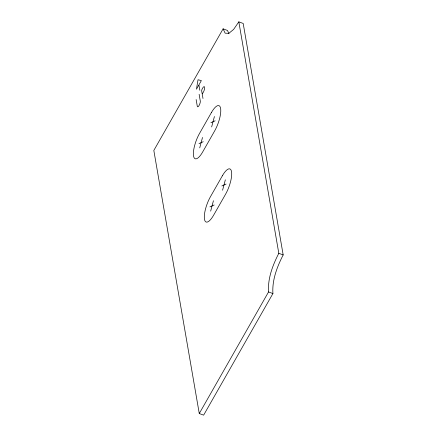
<?xml version="1.0" encoding="UTF-8"?>
<svg xmlns="http://www.w3.org/2000/svg" width="437" height="437" viewBox="0 0 437 437"><rect width="100%" height="100%" fill="white"/><g stroke="black" fill="none" stroke-linecap="round" stroke-linejoin="round"><path stroke-width="0.66" d="M199.736 147.864L202.5 137.464M211.65 126.949L214.414 116.548M210.667 211.131L213.431 200.73M222.58 190.221L225.345 179.82M238.826 21.85L278.806 253.313C272.715 265.204 267.641 278.358 268.542 291.943L199.267 413.539L203.637 415.15L272.912 293.555C272.011 279.97 277.085 266.816 283.176 254.924L243.196 23.461L238.826 21.85L233.648 29.377L228.835 33.349L225.131 33.163L223.099 28.847L153.824 150.443L199.267 413.539M198.737 85.22L196.453 89.224L198.016 79.747L201.359 80.61L198.906 84.92L199.835 90.29M202.407 93.818L203.303 92.251A3.78 1.169 -69.8 0 0 204.62 87.285A3.78 1.169 -69.8 0 0 202.599 88.187L202.347 88.635A1.835 0.568 -69.8 0 0 201.703 91.049L202.992 98.494M210.913 122.693L215.151 120.809M198.999 143.604L203.238 141.719M221.843 185.96L226.076 184.081M209.929 206.876L214.163 204.991M223.099 28.847L227.469 30.453L228.922 33.54M278.806 253.313L283.176 254.924M268.542 291.943L272.912 293.555M199.125 94.283L200.283 100.985A3.387 1.049 -69.8 0 1 199.103 105.443A3.387 1.049 -69.8 0 1 197.289 106.251L196.131 99.543M211.437 112.522L199.523 133.438A17.147 5.315 -69.8 0 0 193.536 155.971A17.147 5.315 -69.8 0 0 202.713 151.89L214.627 130.98A17.147 5.315 -69.8 0 0 220.614 108.442A17.147 5.315 -69.8 0 0 211.437 112.522M222.367 175.794L210.454 196.705A17.147 5.315 -69.8 0 0 204.467 219.243A17.147 5.315 -69.8 0 0 213.638 215.162L225.558 194.247A17.147 5.315 -69.8 0 0 231.544 171.714A17.147 5.315 -69.8 0 0 222.367 175.794"/></g></svg>
